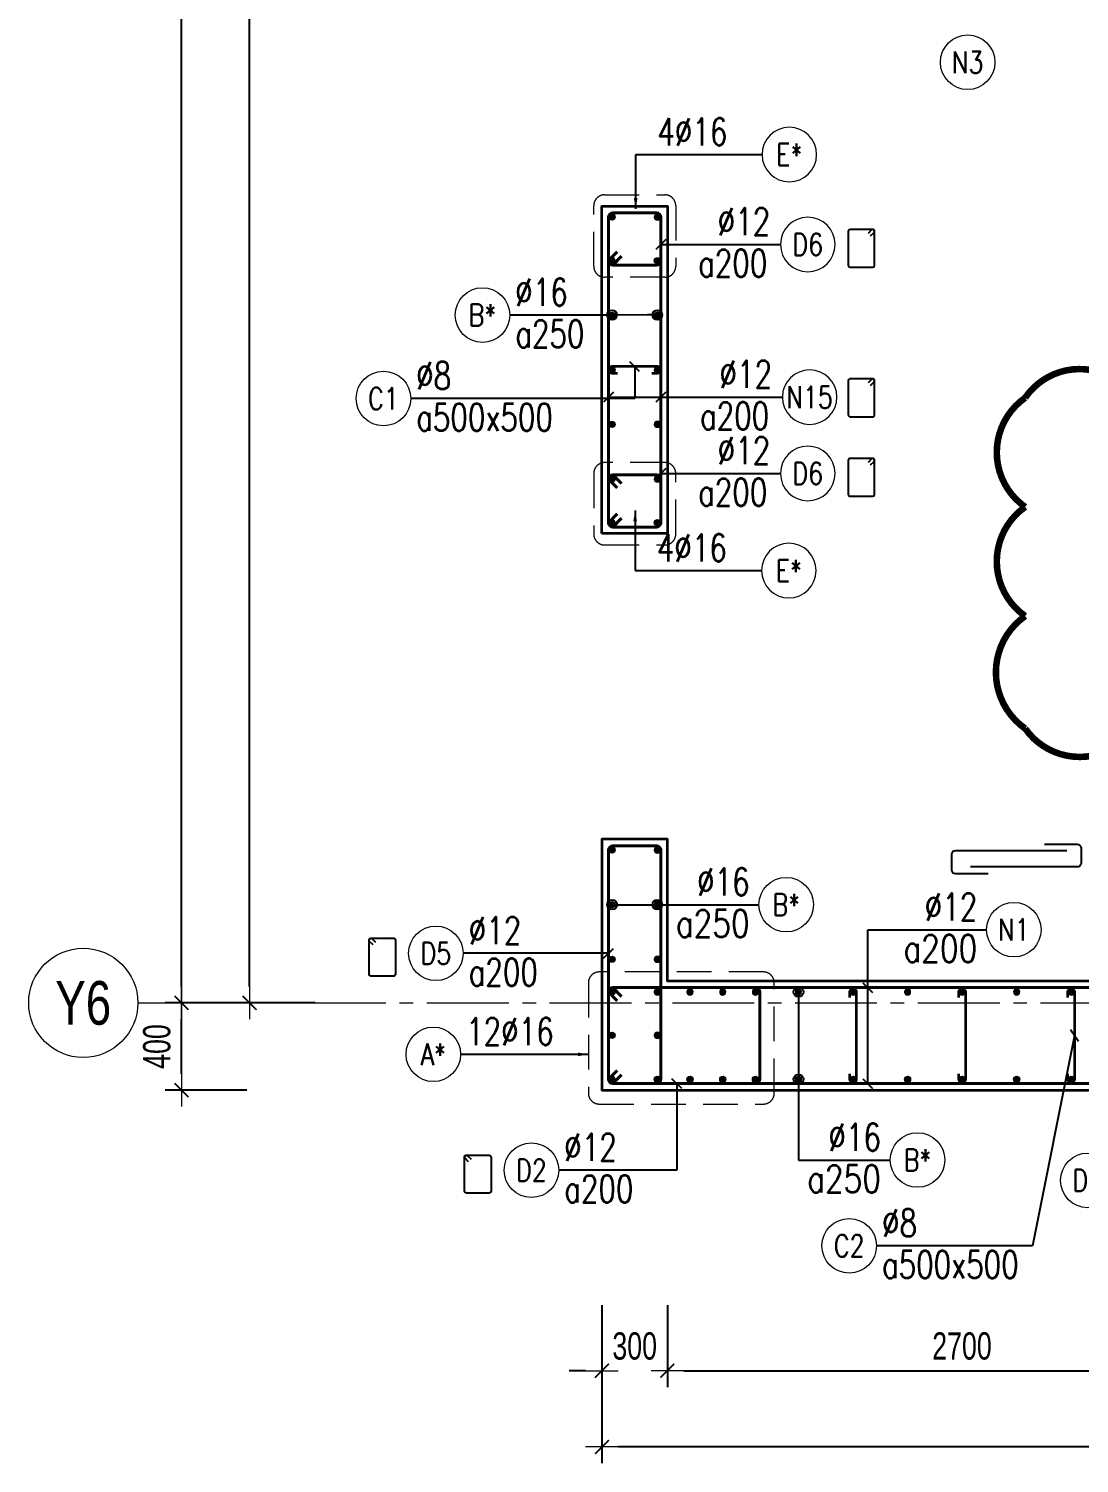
# Model space of a CAD drawing. Header units: millimetres. Extents: x 931337 to 1117500, y 19732 to 157199.
# Drawn here: x 1035905 to 1040720, y 102930 to 109502 of the extents above; entities that cross this region are included whole.
import ezdxf
from ezdxf.enums import TextEntityAlignment as Align

# ---------------------------------------------------------------- set-up
doc = ezdxf.new("R2010")
doc.units = ezdxf.units.MM
doc.header["$MEASUREMENT"] = 0
doc.linetypes.add('HIDDEN2', pattern=[4.7625, 3.175, -1.5875])
doc.linetypes.add('OF_Grid_1$0$CENTER2', pattern=[1.125, 0.75, -0.125, 0.125, -0.125])
doc.layers.get('0').update_dxf_attribs({"lineweight": 20})
doc.layers.get('Defpoints').update_dxf_attribs({"color": 151, "lineweight": 9})
for name, color, linetype, lineweight in [('KC-LEADER', 153, 'Continuous', 18), ('KC-THEP', 6, 'Continuous', 40), ('NDC_S_DIM', 1, 'Continuous', 15), ('NDC_S_HIDDEN', 8, 'HIDDEN2', 13), ('NDC_S_LEADER', 1, 'Continuous', 15), ('NDC_S_REBAR', 4, 'Continuous', 35), ('NDC_S_STIRRUP', 4, 'Continuous', 40), ('NDC_S_VN TEXT', 7, 'Continuous', 20), ('NDC_S_WALL', 6, 'Continuous', 35), ('OF_Grid_1$0$NDC_S_AXIS', 5, 'OF_Grid_1$0$CENTER2', 13), ('OF_Grid_1$0$NDC_S_SYMBOL', 1, 'Continuous', 15), ('OF_Grid_1$0$NDC_S_TEXT SYMBOL', 7, 'Continuous', 20)]:
    doc.layers.add(name, color=color, linetype=linetype, lineweight=lineweight)
doc.layers.add('Ligature', color=1, linetype='Continuous')
doc.layers.add('NDC-S-REVC', color=240, linetype='Continuous', lineweight=20, plot=False)
doc.styles.add('NDC_ARIAL', font='arial.ttf', dxfattribs={"width": 0.85})
doc.styles.add('NDC_DIM', font='', dxfattribs={"width": 0.75})
doc.styles.add('NDC_EN TXT', font='romans.shx', dxfattribs={"width": 0.8})
doc.styles.add('OF_Grid_1$0$NDC_ANNO', font='', dxfattribs={"width": 0.8})
doc.styles.get('NDC_DIM').set_extended_font_data('Dotum')
doc.styles.get('OF_Grid_1$0$NDC_ANNO').set_extended_font_data('Dotum')
doc.dimstyles.new('NDC_1-50', dxfattribs={"dimscale": 50, "dimtxt": 2.5, "dimasz": 1, "dimexe": 1.5, "dimexo": 0, "dimgap": 0.8, "dimtad": 1, "dimdec": 0, "dimdsep": 46, "dimtxsty": 'NDC_ARIAL', "dimblk": 'DIMMARK', "dimcen": 49999.938995, "dimdle": 1.5, "dimclrd": 1, "dimclre": 1, "dimclrt": 3, "dimadec": 0, "dimazin": 0, "dimtfac": 1, "dimtdec": 0, "dimtix": 1, "dimtmove": 2, "dimatfit": 3, "dimfxl": 1, "dimarcsym": 0})
doc.dimstyles.new('NDC_dim_30', dxfattribs={"dimscale": 30, "dimtxt": 2.5, "dimasz": 1.5, "dimexe": 1.5, "dimexo": 2.5, "dimgap": 1, "dimtad": 1, "dimdec": 0, "dimzin": 0, "dimdsep": 46, "dimtxsty": 'NDC_DIM', "dimblk": 'DIMMARK', "dimcen": 0.09, "dimdle": 1.2, "dimclrd": 1, "dimclre": 1, "dimclrt": 3, "dimadec": 0, "dimazin": 0, "dimtfac": 1, "dimtdec": 0, "dimtix": 1, "dimtofl": 0, "dimtmove": 0, "dimatfit": 3, "dimfxl": 6, "dimfxlon": 1, "dimtolj": 1, "dimtzin": 0, "dimarcsym": 0})
doc.dimstyles.new('NDC_dim_50', dxfattribs={"dimscale": 50, "dimtxt": 2.5, "dimasz": 1.5, "dimexe": 1.5, "dimexo": 2.5, "dimgap": 1, "dimtad": 1, "dimdec": 0, "dimzin": 0, "dimdsep": 46, "dimtxsty": 'NDC_DIM', "dimblk": 'DIMMARK', "dimcen": 0.09, "dimdle": 1.2, "dimclrd": 1, "dimclre": 1, "dimclrt": 3, "dimadec": 0, "dimazin": 0, "dimtfac": 1, "dimtdec": 0, "dimtix": 1, "dimtofl": 0, "dimtmove": 0, "dimatfit": 3, "dimfxl": 6, "dimfxlon": 1, "dimtolj": 1, "dimtzin": 0, "dimarcsym": 0})

# ---------------------------------------------------------------- blocks, each defined once
blk = doc.blocks.new('DIMMARK')
at = {"layer": 'NDC_S_DIM', "color": 1}
blk.add_line((-1.5, 0), (1, 0), dxfattribs=at)
at = {"layer": 'NDC_S_DIM', "color": 2, "const_width": 0.1}
blk.add_lwpolyline([(-0.424, -0.424), (0.424, 0.424)], dxfattribs=at)
blk = doc.blocks.new('*D1055')
at = {"layer": 'Defpoints', "color": 0, "transparency": 16777216}
for p in [(1038531.9, 104639.1), (1045631.7, 103817.5), (1038531.9, 103004.7)]:
    blk.add_point(p, dxfattribs=at)
at = {"layer": 'NDC_S_DIM', "color": 1, "lineweight": -2, "transparency": 16777216}
for p, q in [((1038531.9, 103304.7), (1038531.9, 102929.7)), ((1045631.7, 103304.7), (1045631.7, 102929.7)), ((1045556.7, 103004.7), (1038606.9, 103004.7))]:
    blk.add_line(p, q, dxfattribs=at)
at = {"layer": 'NDC_S_DIM', "color": 1, "lineweight": -2, "transparency": 16777216, "xscale": 75, "yscale": 75, "zscale": 75, "rotation": 180}
blk.add_blockref('DIMMARK', (1038531.9, 103004.7), dxfattribs=at)
at = {"layer": 'NDC_S_DIM', "color": 1, "lineweight": -2, "transparency": 16777216, "xscale": 75, "yscale": 75, "zscale": 75}
blk.add_blockref('DIMMARK', (1045631.7, 103004.7), dxfattribs=at)
at = {"layer": 'NDC_S_DIM', "color": 3, "transparency": 16777216, "insert": (1042081.8, 103117.3), "char_height": 125, "attachment_point": 5, "style": 'NDC_DIM'}
blk.add_mtext('\\A1;7100', dxfattribs=at)
blk = doc.blocks.new('THEP')
at = {"layer": 'KC-LEADER', "color": 6}
blk.add_circle((0, 0), 14, dxfattribs=at)
at = {"layer": 'KC-THEP'}
for p, q in [((-14, 0), (14, 0)), ((9.9, 9.9), (-9.9, -9.9)), ((-9.9, 9.9), (9.9, -9.9)), ((0, 14), (0, -14))]:
    blk.add_line(p, q, dxfattribs=at)
blk = doc.blocks.new('*U11')
blk.add_circle((-2.5, 0), 2.5)
at = {"layer": 'NDC_S_VN TEXT', "color": 3, "style": 'NDC_EN TXT', "width": 0.75}
for tag, p in [('DK1', (0.5, 0.85)), ('KC1', (0.5, -2.97))]:
    blk.add_attdef(tag, p, '', height=2.5, dxfattribs=at)
at = {"layer": 'NDC_S_VN TEXT', "color": 7, "style": 'NDC_EN TXT', "width": 0.8}
blk.add_attdef('SH2', text='', height=2, dxfattribs=at).set_placement((-2.5, 0), align=Align.MIDDLE)
blk = doc.blocks.new('*U13')
blk.add_circle((-2.5, 0), 2.5)
at = {"layer": 'NDC_S_VN TEXT', "color": 3, "style": 'NDC_EN TXT', "width": 0.75}
blk.add_attdef('DK1', (0.5, 0.85), '', height=2.5, dxfattribs=at)
at = {"layer": 'NDC_S_VN TEXT', "color": 7, "style": 'NDC_EN TXT', "width": 0.8}
blk.add_attdef('SH2', text='', height=2, dxfattribs=at).set_placement((-2.5, 0), align=Align.MIDDLE)
blk = doc.blocks.new('*U10')
blk.add_circle((2.5, 0), 2.5)
at = {"layer": 'NDC_S_VN TEXT', "color": 3, "style": 'NDC_EN TXT'}
for tag, width, p in [('DK2', 0.75, (-0.85, 0.85)), ('KC2', 0.8, (-0.85, -2.97))]:
    blk.add_attdef(tag, text='', height=2.5, dxfattribs=dict(at, width=width)).set_placement(p, align=Align.RIGHT)
at = {"layer": 'NDC_S_VN TEXT', "color": 7, "style": 'NDC_EN TXT', "width": 0.8}
blk.add_attdef('SH3', text='', height=2, dxfattribs=at).set_placement((2.5, 0), align=Align.MIDDLE)
blk = doc.blocks.new('*U12')
blk.add_circle((-2.5, 0), 2.5)
at = {"layer": 'NDC_S_VN TEXT', "color": 3, "style": 'NDC_EN TXT', "width": 0.75}
for tag, p in [('DK1', (0.5, 0.85)), ('KC1', (0.5, -2.97))]:
    blk.add_attdef(tag, p, '', height=2.5, dxfattribs=at)
at = {"layer": 'NDC_S_VN TEXT', "color": 7, "style": 'NDC_EN TXT', "width": 0.8}
blk.add_attdef('SH2', text='', height=2, dxfattribs=at).set_placement((-2.5, 0), align=Align.MIDDLE)
blk = doc.blocks.new('*D1080')
at = {"layer": 'Defpoints', "color": 0, "ltscale": 200, "transparency": 16777216}
for p in [(1038531.9, 104639.1), (1038831.9, 104639.1), (1038531.9, 103353.8)]:
    blk.add_point(p, dxfattribs=at)
at = {"layer": 'NDC_S_DIM', "color": 1, "lineweight": -2, "ltscale": 200, "transparency": 16777216}
for p, q in [((1038531.9, 103653.8), (1038531.9, 103278.8)), ((1038831.9, 103653.8), (1038831.9, 103278.8)), ((1038456.9, 103353.8), (1038381.9, 103353.8)), ((1038906.9, 103353.8), (1038981.9, 103353.8))]:
    blk.add_line(p, q, dxfattribs=at)
at = {"layer": 'NDC_S_DIM', "color": 1, "lineweight": -2, "ltscale": 200, "transparency": 16777216, "xscale": 75, "yscale": 75, "zscale": 75}
blk.add_blockref('DIMMARK', (1038531.9, 103353.8), dxfattribs=at)
at = {"layer": 'NDC_S_DIM', "color": 1, "lineweight": -2, "ltscale": 200, "transparency": 16777216, "xscale": 75, "yscale": 75, "zscale": 75, "rotation": 180}
blk.add_blockref('DIMMARK', (1038831.9, 103353.8), dxfattribs=at)
at = {"layer": 'NDC_S_DIM', "color": 3, "ltscale": 200, "transparency": 16777216, "insert": (1038681.9, 103466.4), "char_height": 125, "attachment_point": 5, "style": 'NDC_DIM'}
blk.add_mtext('\\A1;300', dxfattribs=at)
blk = doc.blocks.new('*U86')
at = {"layer": 'OF_Grid_1$0$NDC_S_SYMBOL'}
blk.add_line((5, 0), (9, 0), dxfattribs=at)
blk.add_circle((0, 0), 5, dxfattribs=at)
at = {"layer": 'OF_Grid_1$0$NDC_S_TEXT SYMBOL', "color": 7, "style": 'OF_Grid_1$0$NDC_ANNO', "width": 0.8}
blk.add_attdef('GRID', text='', height=4, rotation=270, dxfattribs=at).set_placement((0, 0), align=Align.MIDDLE)
blk = doc.blocks.new('*D1056')
at = {"layer": 'Defpoints', "color": 0, "transparency": 16777216}
for p in [(1036917.4, 116639.1), (1039161.2, 116639.1), (1039270.6, 105039.1)]:
    blk.add_point(p, dxfattribs=at)
at = {"layer": 'NDC_S_DIM', "color": 1, "lineweight": -2, "transparency": 16777216}
for p, q in [((1037217.4, 116639.1), (1036842.4, 116639.1)), ((1036917.4, 105114.1), (1036917.4, 116564.1)), ((1037217.4, 105039.1), (1036842.4, 105039.1))]:
    blk.add_line(p, q, dxfattribs=at)
at = {"layer": 'NDC_S_DIM', "color": 1, "lineweight": -2, "transparency": 16777216, "xscale": 75, "yscale": 75, "zscale": 75}
for p, rotation in [((1036917.4, 116639.1), 90), ((1036917.4, 105039.1), 270)]:
    blk.add_blockref('DIMMARK', p, dxfattribs=dict(at, rotation=rotation))
at = {"layer": 'NDC_S_DIM', "color": 3, "transparency": 16777216, "insert": (1036804.8, 110839.1), "char_height": 125, "attachment_point": 5, "rotation": 90, "style": 'NDC_DIM'}
blk.add_mtext('\\A1;11600', dxfattribs=at)
blk = doc.blocks.new('*D1057')
at = {"layer": 'Defpoints', "color": 0, "ltscale": 200, "transparency": 16777216}
for p in [(1036604.8, 105039.3), (1038645.9, 105039.3), (1038614.2, 104639.1)]:
    blk.add_point(p, dxfattribs=at)
at = {"layer": 'NDC_S_DIM', "color": 1, "lineweight": -2, "ltscale": 200, "transparency": 16777216}
for p, q in [((1036904.8, 105039.3), (1036529.8, 105039.3)), ((1036604.8, 104714.1), (1036604.8, 104964.3)), ((1036904.8, 104639.1), (1036529.8, 104639.1))]:
    blk.add_line(p, q, dxfattribs=at)
at = {"layer": 'NDC_S_DIM', "color": 1, "lineweight": -2, "ltscale": 200, "transparency": 16777216, "xscale": 75, "yscale": 75, "zscale": 75}
for p, rotation in [((1036604.8, 105039.3), 90), ((1036604.8, 104639.1), 270)]:
    blk.add_blockref('DIMMARK', p, dxfattribs=dict(at, rotation=rotation))
at = {"layer": 'NDC_S_DIM', "color": 3, "ltscale": 200, "transparency": 16777216, "insert": (1036492.2, 104839.2), "char_height": 125, "attachment_point": 5, "rotation": 90, "style": 'NDC_DIM'}
blk.add_mtext('\\A1;400', dxfattribs=at)
blk = doc.blocks.new('*D1058')
at = {"layer": 'Defpoints', "color": 0, "ltscale": 200, "transparency": 16777216}
for p in [(1036604.8, 116639.1), (1038645.8, 116639.1), (1038645.9, 105039.3)]:
    blk.add_point(p, dxfattribs=at)
at = {"layer": 'NDC_S_DIM', "color": 1, "lineweight": -2, "ltscale": 200, "transparency": 16777216}
for p, q in [((1036904.8, 116639.1), (1036529.8, 116639.1)), ((1036604.8, 105114.3), (1036604.8, 116564.1)), ((1036904.8, 105039.3), (1036529.8, 105039.3))]:
    blk.add_line(p, q, dxfattribs=at)
at = {"layer": 'NDC_S_DIM', "color": 1, "lineweight": -2, "ltscale": 200, "transparency": 16777216, "xscale": 75, "yscale": 75, "zscale": 75}
for p, rotation in [((1036604.8, 116639.1), 90), ((1036604.8, 105039.3), 270)]:
    blk.add_blockref('DIMMARK', p, dxfattribs=dict(at, rotation=rotation))
at = {"layer": 'NDC_S_DIM', "color": 3, "ltscale": 200, "transparency": 16777216, "insert": (1036492.2, 110839.2), "char_height": 125, "attachment_point": 5, "rotation": 90, "style": 'NDC_DIM'}
blk.add_mtext('\\A1;11600', dxfattribs=at)
blk = doc.blocks.new('*D1067')
at = {"layer": 'Defpoints', "color": 0, "ltscale": 200, "transparency": 16777216}
for p in [(1041531.9, 105139.1), (1038831.9, 104639.1), (1041531.9, 103353.8)]:
    blk.add_point(p, dxfattribs=at)
at = {"layer": 'NDC_S_DIM', "color": 1, "lineweight": -2, "ltscale": 200, "transparency": 16777216}
for p, q in [((1038831.9, 103653.8), (1038831.9, 103278.8)), ((1041531.9, 103653.8), (1041531.9, 103278.8)), ((1038906.9, 103353.8), (1041456.9, 103353.8))]:
    blk.add_line(p, q, dxfattribs=at)
at = {"layer": 'NDC_S_DIM', "color": 1, "lineweight": -2, "ltscale": 200, "transparency": 16777216, "xscale": 75, "yscale": 75, "zscale": 75, "rotation": 180}
blk.add_blockref('DIMMARK', (1038831.9, 103353.8), dxfattribs=at)
at = {"layer": 'NDC_S_DIM', "color": 1, "lineweight": -2, "ltscale": 200, "transparency": 16777216, "xscale": 75, "yscale": 75, "zscale": 75}
blk.add_blockref('DIMMARK', (1041531.9, 103353.8), dxfattribs=at)
at = {"layer": 'NDC_S_DIM', "color": 3, "ltscale": 200, "transparency": 16777216, "insert": (1040181.9, 103466.4), "char_height": 125, "attachment_point": 5, "style": 'NDC_DIM'}
blk.add_mtext('\\A1;2700', dxfattribs=at)

msp = doc.modelspace()

# ---------------------------------------------------------------- linework, layer by layer
msp.add_circle((1040208.084, 109348.408), 125)
at = {"layer": 'Ligature'}
for points in [[(1039763.124, 108552.571), (1039779.09, 108568.537, 0.66817864), (1039773.317, 108582.476), (1039668.688, 108582.476, 0.41421356), (1039660.523, 108574.311), (1039660.523, 108417.203, 0.41421356), (1039668.688, 108409.038), (1039773.317, 108409.038, 0.41421356), (1039781.482, 108417.203), (1039781.482, 108574.311, 0.66817864), (1039767.544, 108580.084), (1039751.578, 108564.118)], [(1039763.096, 107868.142), (1039779.062, 107884.108, 0.66817864), (1039773.289, 107898.046), (1039668.66, 107898.046, 0.41421356), (1039660.495, 107889.882), (1039660.495, 107732.774, 0.41421356), (1039668.66, 107724.609), (1039773.289, 107724.609, 0.41421356), (1039781.454, 107732.774), (1039781.454, 107889.882, 0.66817864), (1039767.515, 107895.655), (1039751.55, 107879.689)], [(1039763.096, 107503.541), (1039779.062, 107519.507, 0.66817864), (1039773.289, 107533.445), (1039668.66, 107533.445, 0.41421356), (1039660.495, 107525.281), (1039660.495, 107368.173, 0.41421356), (1039668.66, 107360.008), (1039773.289, 107360.008, 0.41421356), (1039781.454, 107368.173), (1039781.454, 107525.281, 0.66817864), (1039767.515, 107531.054), (1039751.55, 107515.088)], [(1037483.074, 105305.097), (1037467.108, 105321.063, -0.66817864), (1037472.882, 105335.001), (1037577.51, 105335.001, -0.41421356), (1037585.675, 105326.837), (1037585.675, 105169.729, -0.41421356), (1037577.51, 105161.564), (1037472.881, 105161.564, -0.41421356), (1037464.717, 105169.729), (1037464.717, 105326.837, -0.66817864), (1037478.655, 105332.61), (1037494.621, 105316.644)], [(1037920.886, 104311.496), (1037904.92, 104327.462, -0.66817864), (1037910.694, 104341.4), (1038015.323, 104341.4, -0.41421356), (1038023.487, 104333.235), (1038023.487, 104176.128, -0.41421356), (1038015.322, 104167.963), (1037910.694, 104167.963, -0.41421356), (1037902.529, 104176.128), (1037902.529, 104333.235, -0.66817864), (1037916.467, 104339.009), (1037932.433, 104323.043)]]:
    msp.add_lwpolyline(points, format="xyb", dxfattribs=at)
at = {"layer": 'Ligature', "elevation": 0.03}
for points in [[(1040559.499, 105765.962), (1040709.719, 105765.962, -0.41421356), (1040727.322, 105748.359), (1040727.322, 105679.237, -0.41421356), (1040709.719, 105661.634), (1040221.552, 105661.634)], [(1040663.116, 105735.906), (1040151.448, 105735.906, 0.41421356), (1040133.844, 105718.303), (1040133.844, 105649.182, 0.41421356), (1040151.448, 105631.579), (1040301.667, 105631.579)]]:
    msp.add_lwpolyline(points, format="xyb", dxfattribs=at)
at = {"layer": 'NDC-S-REVC', "const_width": 30}
msp.add_lwpolyline([(1040471.44, 106295.963, 0.52056705), (1040971.44, 106295.963, 0.52056705), (1041471.44, 106295.963, 0.52056705), (1041971.44, 106295.963, 0.52056705), (1042471.44, 106295.963, 0.52056705), (1042971.44, 106295.963, 0.52056705), (1043471.44, 106295.963, 0.52056705), (1043971.44, 106295.963, 0.52056705), (1044207.592, 106559.811, 0.52056705), (1044207.592, 107059.811, 0.52056705), (1044207.592, 107559.811, 0.52056705), (1043965.23, 107817.449, 0.52056705), (1043465.23, 107817.449, 0.52056705), (1042965.23, 107817.449, 0.52056705), (1042465.23, 107817.449, 0.52056705), (1041965.23, 107817.449, 0.52056705), (1041465.23, 107817.449, 0.52056705), (1040965.23, 107817.449, 0.52056705), (1040471.44, 107811.238, 0.52056705), (1040471.44, 107311.238, 0.52056705), (1040471.44, 106811.238, 0.52056705)], format="xyb", close=True, dxfattribs=at)
at = {"layer": 'NDC_S_HIDDEN', "ltscale": 50}
for points in [[(1038544.298, 108741.117), (1038820.142, 108741.117, -0.41421356), (1038870.142, 108691.117), (1038870.142, 108413.567, -0.41421356), (1038820.142, 108363.567), (1038544.298, 108363.567, -0.41421356), (1038494.298, 108413.567), (1038494.298, 108691.117, -0.41421356)], [(1038544.298, 107136.998), (1038820.142, 107136.998, 0.41421356), (1038870.142, 107186.998), (1038870.142, 107464.547, 0.41421356), (1038820.142, 107514.547), (1038544.298, 107514.547, 0.41421356), (1038494.298, 107464.547), (1038494.298, 107186.998, 0.41421356)], [(1038519.565, 104575.657), (1039271.776, 104575.657, 0.41421356), (1039321.776, 104625.657), (1039321.776, 105130.731, 0.41421356), (1039271.776, 105180.731), (1038519.565, 105180.731, 0.41421356), (1038469.565, 105130.731), (1038469.565, 104625.657, 0.41421356)]]:
    msp.add_lwpolyline(points, format="xyb", close=True, dxfattribs=at)
at = {"layer": 'NDC_S_REBAR'}
for points in [[(1038760.447, 107924.057), (1038785.447, 107924.057, 1), (1038785.447, 107954.057), (1038578.423, 107954.057, 1), (1038578.423, 107924.057), (1038603.423, 107924.057)], [(1039667.565, 105064.057), (1039667.565, 105089.057, -1), (1039697.565, 105089.057), (1039697.565, 104689.057, -1), (1039667.565, 104689.057), (1039667.565, 104714.057)], [(1040167.565, 105064.057), (1040167.565, 105089.057, -1), (1040197.565, 105089.057), (1040197.565, 104689.057, -1), (1040167.565, 104689.057), (1040167.565, 104714.057)], [(1040667.565, 105064.057), (1040667.565, 105089.057, -1), (1040697.565, 105089.057), (1040697.565, 104689.057, -1), (1040667.565, 104689.057), (1040667.565, 104714.057)]]:
    msp.add_lwpolyline(points, format="xyb", dxfattribs=at)
at = {"layer": 'NDC_S_STIRRUP'}
for points in [[(1038601.935, 107279.057), (1038561.935, 107239.057, 0.41421356), (1038581.935, 107219.057), (1038781.935, 107219.057, 0.41421356), (1038801.935, 107239.057), (1038801.935, 108639.057, 0.41421356), (1038781.935, 108659.057), (1038581.935, 108659.057, 0.41421356), (1038561.935, 108639.057), (1038561.935, 107239.057, 0.41421356), (1038581.935, 107219.057), (1038621.935, 107259.057)], [(1038601.935, 108479.594), (1038561.935, 108439.594, 0.41421356), (1038581.935, 108419.594), (1038781.935, 108419.594, 0.41421356), (1038801.935, 108439.594), (1038801.935, 108639.057, 0.41421356), (1038781.935, 108659.057), (1038581.935, 108659.057, 0.41421356), (1038561.935, 108639.057), (1038561.935, 108439.594, 0.41421356), (1038581.935, 108419.594), (1038621.935, 108459.594)], [(1038601.935, 107398.521), (1038561.935, 107438.521, -0.41421356), (1038581.935, 107458.521), (1038781.935, 107458.521, -0.41421356), (1038801.935, 107438.521), (1038801.935, 107239.057, -0.41421356), (1038781.935, 107219.057), (1038581.935, 107219.057, -0.41421356), (1038561.935, 107239.057), (1038561.935, 107438.521, -0.41421356), (1038581.935, 107458.521), (1038621.935, 107418.521)], [(1038601.935, 104729.057), (1038561.935, 104689.057, 0.41421356), (1038581.935, 104669.057), (1038781.935, 104669.057, 0.41421356), (1038801.935, 104689.057), (1038801.935, 105739.057, 0.41421356), (1038781.935, 105759.057), (1038581.935, 105759.057, 0.41421356), (1038561.935, 105739.057), (1038561.935, 104689.057, 0.41421356), (1038581.935, 104669.057), (1038621.935, 104709.057)], [(1043191.935, 105069.057), (1043231.935, 105109.057, -0.41421356), (1043251.935, 105089.057), (1043251.935, 104689.057, -0.41421356), (1043231.935, 104669.057), (1038581.935, 104669.057, -0.41421356), (1038561.935, 104689.057), (1038561.935, 105089.057, -0.41421356), (1038581.935, 105109.057), (1043231.935, 105109.057, -0.41421356), (1043251.935, 105089.057), (1043211.935, 105049.057)], [(1038621.935, 105069.057), (1038581.935, 105109.057, 0.41421356), (1038561.935, 105089.057), (1038561.935, 104689.057, 0.41421356), (1038581.935, 104669.057), (1039235.447, 104669.057, 0.41421356), (1039255.447, 104689.057), (1039255.447, 105089.057, 0.41421356), (1039235.447, 105109.057), (1038581.935, 105109.057, 0.41421356), (1038561.935, 105089.057), (1038601.935, 105049.057)]]:
    msp.add_lwpolyline(points, format="xyb", dxfattribs=at)
at = {"layer": 'NDC_S_WALL'}
for points in [[(1041531.935, 116539.057), (1041531.935, 105139.057), (1038831.935, 105139.057), (1038831.935, 105139.057), (1038831.935, 105789.057), (1038531.935, 105789.057), (1038531.935, 104639.057), (1038531.935, 104639.057), (1043231.935, 104639.057), (1043231.935, 104639.057), (1043231.935, 105139.057), (1043231.935, 105139.057), (1041831.935, 105139.057), (1041831.935, 106989.057), (1041831.935, 106989.057), (1043231.935, 106989.057), (1043231.935, 107289.057), (1041831.935, 107289.057), (1041831.935, 107289.057), (1041831.935, 114039.057)], [(1038531.935, 107189.057), (1038531.935, 108689.057), (1038831.935, 108689.057), (1038831.935, 107189.057), (1038531.935, 107189.057)]]:
    msp.add_lwpolyline(points, dxfattribs=at)
at = {"layer": 'OF_Grid_1$0$NDC_S_AXIS', "ltscale": 500}
msp.add_line((1036604.756, 105039.057), (1052455.08, 105039.057), dxfattribs=at)

# ---------------------------------------------------------------- block references
at = {"layer": 'KC-THEP'}
for p, rotation in [((1038578.423, 108639.057), 189.6685644363809), ((1038785.447, 108439.057), 9.668564436380926), ((1038578.423, 108189.057), 189.6685644363809), ((1038578.423, 107939.057), 189.6685644363809), ((1038578.423, 107689.057), 189.6685644363809), ((1038578.423, 107439.057), 189.6685644363809), ((1038785.447, 107239.057), 9.668564436380946), ((1038578.423, 105739.057), 189.6685644363809), ((1038578.423, 105489.057), 189.6685644363809), ((1038578.423, 105239.057), 189.6685644363809), ((1038578.423, 105089.057), 189.6685644363809), ((1038578.423, 104890.626), 189.6685644363809), ((1038785.447, 104689.057), 9.66856443638095), ((1038935.447, 104689.057), 9.66856443638095), ((1039085.447, 104689.057), 9.66856443638095), ((1039235.447, 104689.057), 9.66856443638095), ((1039432.565, 104689.057), 9.668564436380946), ((1039682.565, 104689.057), 9.668564436380946), ((1039932.565, 104689.057), 9.668564436380946), ((1040182.565, 104689.057), 9.668564436380946), ((1040432.565, 104689.057), 9.668564436380946), ((1040682.565, 104689.057), 9.668564436380946)]:
    msp.add_blockref('THEP', p, dxfattribs=dict(at, rotation=rotation))
at = {"layer": 'KC-THEP', "xscale": -1}
for p, rotation in [((1038785.447, 108639.057), 170.331435563619), ((1038578.423, 108439.057), 350.3314355636191), ((1038785.447, 108189.057), 170.331435563619), ((1038785.447, 107939.057), 170.331435563619), ((1038785.447, 107689.057), 170.331435563619), ((1038785.447, 107439.057), 170.331435563619), ((1038578.423, 107239.057), 350.3314355636191), ((1038785.447, 105739.057), 170.331435563619), ((1038785.447, 105489.057), 170.331435563619), ((1038785.447, 105239.057), 170.331435563619), ((1038785.447, 105089.057), 170.331435563619), ((1038935.447, 105089.057), 170.331435563619), ((1039085.447, 105089.057), 170.331435563619), ((1039235.447, 105089.057), 170.331435563619), ((1039432.565, 105089.057), 170.331435563619), ((1039682.565, 105089.057), 170.331435563619), ((1039932.565, 105089.057), 170.331435563619), ((1040182.565, 105089.057), 170.331435563619), ((1040432.565, 105089.057), 170.331435563619), ((1040682.565, 105089.057), 170.331435563619), ((1038785.447, 104890.626), 170.331435563619), ((1038578.423, 104689.057), 350.3314355636191)]:
    msp.add_blockref('THEP', p, dxfattribs=dict(at, rotation=rotation))
at = {"layer": 'NDC_S_VN TEXT'}
ref = msp.add_blockref('*U13', (1039265.787, 108925.558), dxfattribs=dict(at, xscale=-50, yscale=50, zscale=50))
ref.add_attrib('SH2', 'E*', dxfattribs={"color": 7, "height": 100, "style": 'NDC_EN TXT', "width": 0.8}).set_placement((1039390.787, 108925.558), align=Align.MIDDLE)
ref.add_attrib('DK1', '4%%C16', (1038785.43, 108967.833), dxfattribs={"color": 3, "height": 125, "style": 'NDC_EN TXT', "width": 0.75})
ref = msp.add_blockref('*U11', (1039350.2, 108513.573), dxfattribs=dict(at, xscale=-50, yscale=50, zscale=50))
ref.add_attrib('SH2', 'D6', dxfattribs={"color": 7, "height": 100, "style": 'NDC_EN TXT', "width": 0.8}).set_placement((1039475.2, 108513.573), align=Align.MIDDLE)
ref.add_attrib('DK1', '%%C12', (1039061.807, 108555.848), dxfattribs={"color": 3, "height": 125, "style": 'NDC_EN TXT', "width": 0.75})
ref.add_attrib('KC1', 'a200', (1038972.522, 108364.945), dxfattribs={"color": 3, "height": 125, "style": 'NDC_EN TXT', "width": 0.75})
at = {"layer": 'NDC_S_VN TEXT', "xscale": 50, "yscale": 50, "zscale": 50}
for name, p, values in [('*U11', (1038109.476, 108190.297), {'SH2': 'B*', 'DK1': '%%C16', 'KC1': 'a250'}), ('*U11', (1037655.491, 107807.783), {'SH2': 'C1', 'DK1': '%%c8', 'KC1': 'a500x500'}), ('*U10', (1039251.404, 105489.239), {'SH3': 'B*', 'DK2': '%%C16', 'KC2': 'a250'}), ('*U10', (1040294.504, 105374.335), {'SH3': 'N1', 'DK2': '%%C12', 'KC2': 'a200'}), ('*U11', (1037895.998, 105266.098), {'SH2': 'D5', 'DK1': '%%C12', 'KC1': 'a200'}), ('*U13', (1037884.195, 104803.208), {'SH2': 'A*', 'DK1': '12%%C16'}), ('*U11', (1038333.81, 104272.497), {'SH2': 'D2', 'DK1': '%%C12', 'KC1': 'a200'}), ('*U10', (1039853.177, 104319.345), {'SH3': 'B*', 'DK2': '%%C16', 'KC2': 'a250'}), ('*U11', (1040883.546, 104225.847), {'SH2': 'D2', 'DK1': '%%C12', 'KC1': 'a200'}), ('*U12', (1039790.131, 103926.037), {'SH2': 'C2', 'DK1': '%%c8', 'KC1': 'a500x500'})]:
    msp.add_blockref(name, p, dxfattribs=at).add_auto_attribs(values)
at = {"layer": 'NDC_S_VN TEXT'}
ref = msp.add_blockref('*U11', (1039358.77, 107814.239), dxfattribs=dict(at, xscale=-50, yscale=50, zscale=50))
ref.add_attrib('SH2', 'N15', dxfattribs={"color": 7, "height": 100, "style": 'NDC_EN TXT', "width": 0.8}).set_placement((1039483.77, 107814.239), align=Align.MIDDLE)
ref.add_attrib('DK1', '%%C12', (1039070.377, 107856.514), dxfattribs={"color": 3, "height": 125, "style": 'NDC_EN TXT', "width": 0.75})
ref.add_attrib('KC1', 'a200', (1038981.091, 107665.611), dxfattribs={"color": 3, "height": 125, "style": 'NDC_EN TXT', "width": 0.75})
ref = msp.add_blockref('*U11', (1039350.172, 107464.542), dxfattribs=dict(at, xscale=-50, yscale=50, zscale=50))
ref.add_attrib('SH2', 'D6', dxfattribs={"color": 7, "height": 100, "style": 'NDC_EN TXT', "width": 0.8}).set_placement((1039475.172, 107464.542), align=Align.MIDDLE)
ref.add_attrib('DK1', '%%C12', (1039061.779, 107506.818), dxfattribs={"color": 3, "height": 125, "style": 'NDC_EN TXT', "width": 0.75})
ref.add_attrib('KC1', 'a200', (1038972.494, 107315.915), dxfattribs={"color": 3, "height": 125, "style": 'NDC_EN TXT', "width": 0.75})
ref = msp.add_blockref('*U13', (1039263.356, 107019.528), dxfattribs=dict(at, xscale=-50, yscale=50, zscale=50))
ref.add_attrib('SH2', 'E*', dxfattribs={"color": 7, "height": 100, "style": 'NDC_EN TXT', "width": 0.8}).set_placement((1039388.356, 107019.528), align=Align.MIDDLE)
ref.add_attrib('DK1', '4%%C16', (1038782.999, 107061.803), dxfattribs={"color": 3, "height": 125, "style": 'NDC_EN TXT', "width": 0.75})
at = {"layer": 'OF_Grid_1$0$NDC_S_AXIS'}
ref = msp.add_blockref('*U86', (1036154.756, 105039.057), dxfattribs=dict(at, xscale=50, yscale=50, zscale=50))
ref.add_attrib('GRID', 'Y6', dxfattribs={"layer": 'OF_Grid_1$0$NDC_S_TEXT SYMBOL', "color": 7, "height": 200, "style": 'OF_Grid_1$0$NDC_ANNO', "width": 0.8}).set_placement((1036154.756, 105039.057), align=Align.MIDDLE)

# ---------------------------------------------------------------- texts
at = {"layer": 'NDC_S_VN TEXT', "color": 7, "style": 'NDC_EN TXT', "width": 0.8}
msp.add_attdef('N3', text='3', height=100, dxfattribs=at).set_placement((1040208.084, 109348.408), align=Align.MIDDLE)

# ---------------------------------------------------------------- dimensions: what is measured, and where the dimension line sits
at = {"layer": 'NDC_S_DIM', "ltscale": 200}
for base, p1, p2, angle, picture, middle in [((1036604.756, 116639.057), (1038645.92, 105039.311), (1038645.823, 116639.057), 90, '*D1058', (1036492.171, 110839.184)), ((1041531.935, 103353.837), (1038831.935, 104639.057), (1041531.935, 105139.057), 180, '*D1067', (1040181.935, 103466.422)), ((1038531.935, 103353.837), (1038831.935, 104639.057), (1038531.935, 104639.057), 180, '*D1080', (1038681.935, 103466.422))]:
    dim = msp.add_linear_dim(base=base, p1=p1, p2=p2, angle=angle, dimstyle='NDC_dim_50', override={"dimtmove": 1}, dxfattribs=at)
    dim.commit()
    dim.dimension.update_dxf_attribs({"geometry": picture, "text_midpoint": middle})
at = {"layer": 'NDC_S_DIM'}
for base, p1, p2, angle, picture, middle in [((1036917.351, 116639.057), (1039270.572, 105039.057), (1039161.239, 116639.057), 90, '*D1056', (1036804.767, 110839.057)), ((1038531.935, 103004.688), (1045631.735, 103817.493), (1038531.935, 104639.057), 180, '*D1055', (1042081.835, 103117.272))]:
    dim = msp.add_linear_dim(base=base, p1=p1, p2=p2, angle=angle, dimstyle='NDC_dim_50', override={"dimtmove": 1}, dxfattribs=at)
    dim.commit()
    dim.dimension.update_dxf_attribs({"geometry": picture, "text_midpoint": middle})
at = {"layer": 'NDC_S_DIM', "ltscale": 200}
dim = msp.add_linear_dim(base=(1036604.756, 105039.311), p1=(1038614.227, 104639.057), p2=(1038645.92, 105039.311), angle=90, dimstyle='NDC_dim_50', dxfattribs=at)
dim.commit()
dim.dimension.update_dxf_attribs({"geometry": '*D1057', "text_midpoint": (1036492.171, 104839.184)})

# ---------------------------------------------------------------- leaders
at = {"layer": 'NDC_S_LEADER'}
for points, dimstyle, override in [([(1038686.478, 108676.697), (1038686.478, 108925.558), (1039268.057, 108925.558)], 'NDC_1-50', {"dimgap": 0.8, "dimtad": 0}), ([(1038801.935, 108513.573), (1039352.275, 108513.573)], 'NDC_dim_30', {"dimtad": 0, "dimldrblk": 'Oblique'}), ([(1038785.742, 108190.785), (1038109.476, 108190.297)], 'NDC_dim_30', {"dimtad": 0, "dimldrblk": 'Origin'}), ([(1038578.176, 108190.508), (1038109.476, 108190.297)], 'NDC_dim_30', {"dimtad": 0, "dimldrblk": 'Origin'}), ([(1038681.935, 107954.057), (1038681.935, 107808.069), (1037655.491, 107807.814)], 'NDC_dim_30', {"dimtad": 0, "dimldrblk": 'Oblique'}), ([(1038561.935, 107814.057), (1039358.77, 107814.057)], 'NDC_dim_30', {"dimtad": 0, "dimldrblk": 'Oblique'}), ([(1038801.935, 107814.057), (1039358.77, 107814.057)], 'NDC_dim_30', {"dimtad": 0, "dimldrblk": 'Oblique'}), ([(1038801.907, 107464.542), (1039352.247, 107464.542)], 'NDC_dim_30', {"dimtad": 0, "dimldrblk": 'Oblique'}), ([(1038684.046, 107295.579), (1038684.046, 107019.528), (1039265.626, 107019.528)], 'NDC_1-50', {"dimgap": 0.8, "dimtad": 0}), ([(1038578.423, 105489.057), (1039251.404, 105489.057)], 'NDC_dim_30', {"dimtad": 0, "dimldrblk": 'Origin'}), ([(1038785.447, 105489.057), (1039251.404, 105489.057)], 'NDC_dim_30', {"dimtad": 0, "dimldrblk": 'Origin'}), ([(1039749.766, 104669.057), (1039749.766, 105374.154), (1040294.504, 105374.154)], 'NDC_dim_30', {"dimtad": 0, "dimldrblk": 'Oblique'}), ([(1039749.766, 105109.057), (1039749.766, 105374.154), (1040294.504, 105374.154)], 'NDC_dim_30', {"dimtad": 0, "dimldrblk": 'Oblique'}), ([(1038561.935, 105266.098), (1037893.923, 105266.098)], 'NDC_dim_30', {"dimtad": 0, "dimldrblk": 'Oblique'}), ([(1039432.565, 105089.057), (1039432.565, 104319.164), (1039853.177, 104319.164)], 'NDC_dim_30', {"dimgap": 1, "dimtad": 0, "dimldrblk": 'Origin'}), ([(1040697.565, 104889.057), (1040505.449, 103926.036), (1039790.131, 103926.036)], 'NDC_dim_30', {"dimtad": 0, "dimldrblk": 'Oblique'}), ([(1039432.565, 104689.057), (1039432.565, 104319.164), (1039853.177, 104319.164)], 'NDC_dim_30', {"dimgap": 1, "dimtad": 0, "dimldrblk": 'Origin'}), ([(1038875.402, 104669.057), (1038875.402, 104272.497), (1038333.81, 104272.497)], 'NDC_dim_30', {"dimgap": 1, "dimtad": 0, "dimldrblk": 'Oblique'})]:
    msp.add_leader(points, dimstyle=dimstyle, override=override, dxfattribs=at)
msp.add_leader([(1038472.323, 104803.208), (1037884.195, 104803.208)], dimstyle='NDC_1-50', dxfattribs=at)

doc.saveas('drawing.dxf')
